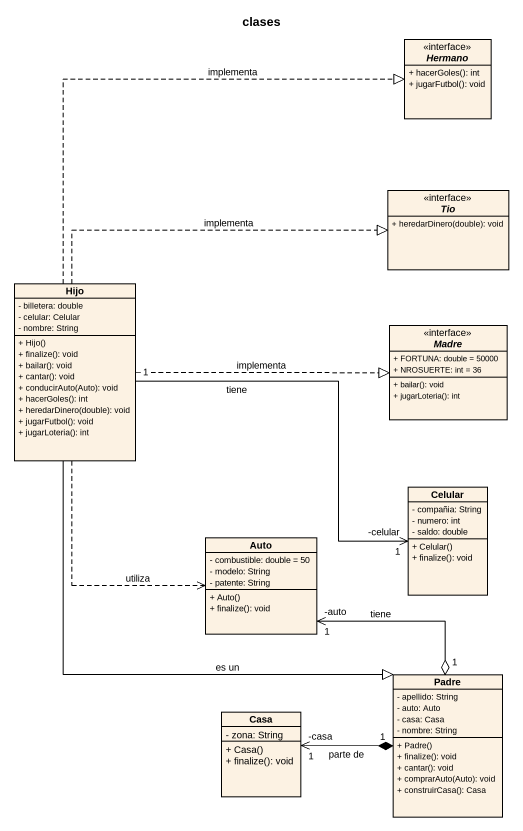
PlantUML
@startuml
title clases
hide circle
hide empty members
skinparam classAttributeIconSize 0
interface Hermano <<interface>> {
  + hacerGoles(): int
  + jugarFutbol(): void
}
interface Tio <<interface>> {
  + heredarDinero(double): void
}
class Hijo {
  - billetera: double
  - celular: Celular
  - nombre: String
  + Hijo()
  + finalize(): void
  + bailar(): void
  + cantar(): void
  + conducirAuto(Auto): void
  + hacerGoles(): int
  + heredarDinero(double): void
  + jugarFutbol(): void
  + jugarLoteria(): int
}
interface Madre <<interface>> {
  + FORTUNA: double = 50000
  + NROSUERTE: int = 36
  + bailar(): void
  + jugarLoteria(): int
}
class Celular {
  - compañia: String
  - numero: int
  - saldo: double
  + Celular()
  + finalize(): void
}
class Auto {
  - combustible: double = 50
  - modelo: String
  - patente: String
  + Auto()
  + finalize(): void
}
class Padre {
  - apellido: String
  - auto: Auto
  - casa: Casa
  - nombre: String
  + Padre()
  + finalize(): void
  + cantar(): void
  + comprarAuto(Auto): void
  + construirCasa(): Casa
}
class Casa {
  - zona: String
  + Casa()
  + finalize(): void
}
Hijo .up.|> Hermano : implementa
Hijo .right.|> Tio : implementa
Hijo .right.|> Madre : implementa
Hijo "1" -right-> "-celular\n1" Celular : tiene
Hijo ..> Auto : utiliza
Hijo --|> Padre : es un
Auto "-auto\n1" <--o "1" Padre : tiene
Casa "-casa\n1" <-right-* "1" Padre : parte de
@enduml
